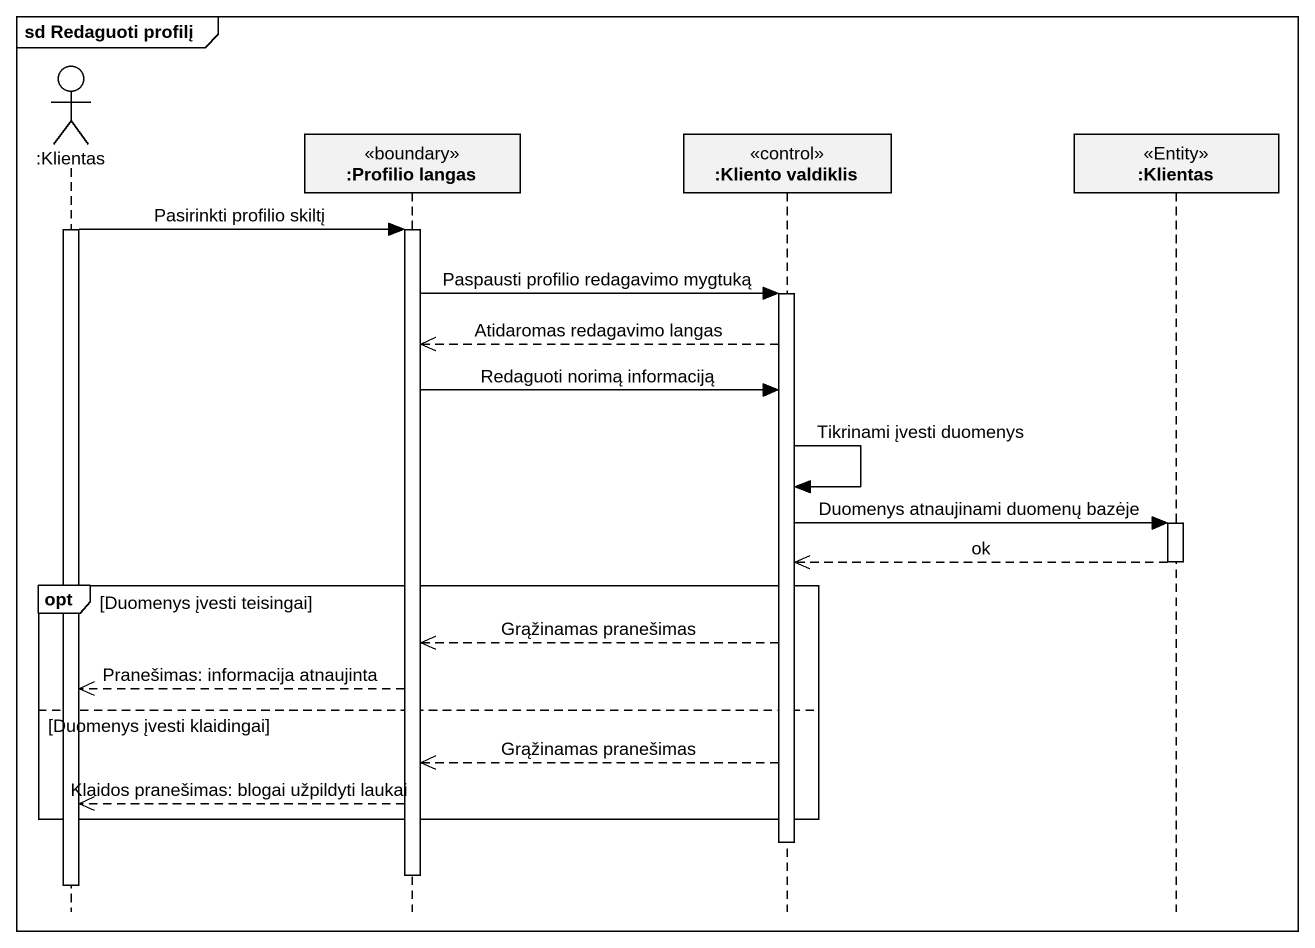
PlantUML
@startuml
mainframe sd Redaguoti profilį
hide footbox
actor ":Klientas" as Klientas
participant ":Profilio langas" as Profilio_langas <<boundary>>
participant ":Kliento valdiklis" as Kliento_valdiklis <<control>>
participant ":Klientas" as Klientas_2 <<Entity>>

activate Klientas
Klientas -> Profilio_langas : Pasirinkti profilio skiltį
activate Profilio_langas
Profilio_langas -> Kliento_valdiklis : Paspausti profilio redagavimo mygtuką
activate Kliento_valdiklis
Kliento_valdiklis -->> Profilio_langas : Atidaromas redagavimo langas
Profilio_langas -> Kliento_valdiklis : Redaguoti norimą informaciją
Kliento_valdiklis -> Kliento_valdiklis : Tikrinami įvesti duomenys
Kliento_valdiklis -> Klientas_2 : Duomenys atnaujinami duomenų bazėje
activate Klientas_2
Klientas_2 -->> Kliento_valdiklis : ok
deactivate Klientas_2
opt Duomenys įvesti teisingai
  Kliento_valdiklis -->> Profilio_langas : Grąžinamas pranešimas
  Profilio_langas -->> Klientas : Pranešimas: informacija atnaujinta
else Duomenys įvesti klaidingai
  Kliento_valdiklis -->> Profilio_langas : Grąžinamas pranešimas
  Profilio_langas -->> Klientas : Klaidos pranešimas: blogai užpildyti laukai
end
deactivate Kliento_valdiklis
deactivate Profilio_langas
deactivate Klientas
@enduml
